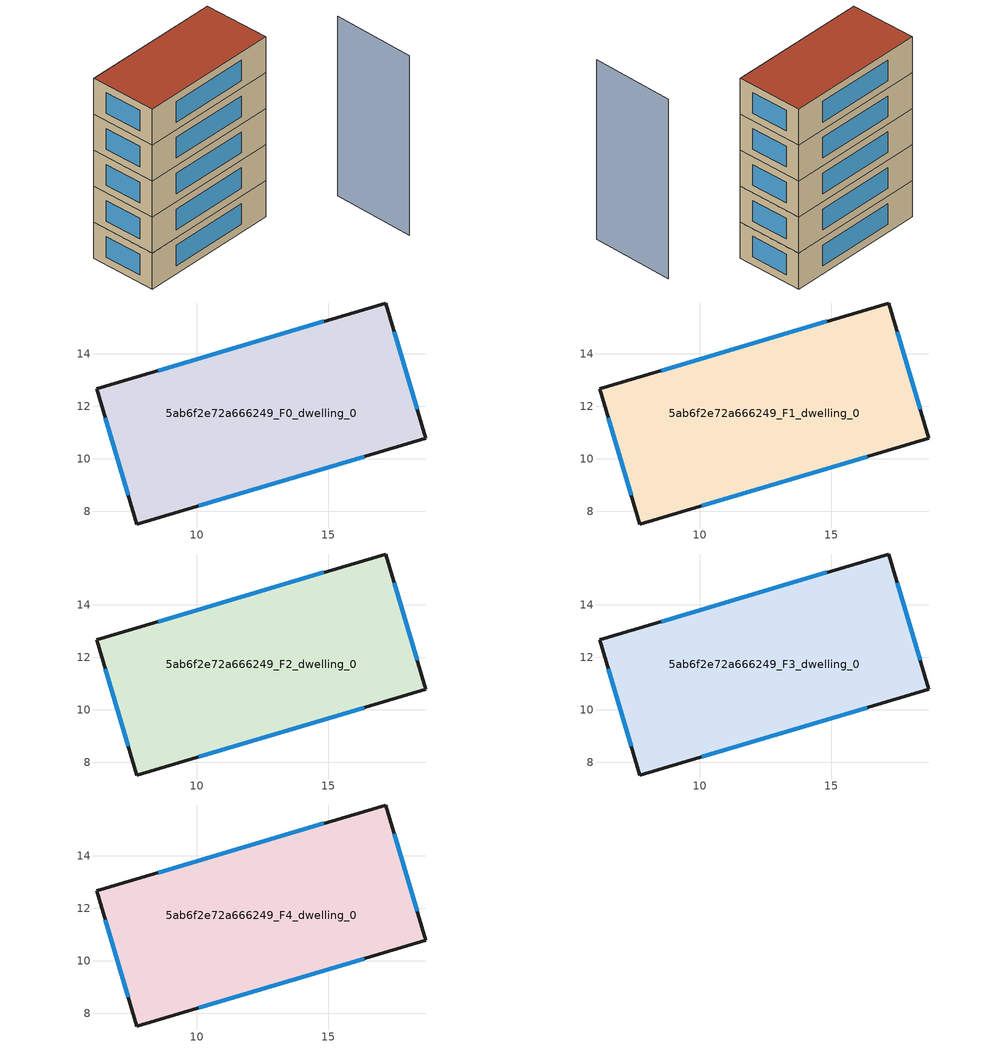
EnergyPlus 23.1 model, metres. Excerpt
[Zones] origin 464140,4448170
5ab6f2e72a666249_F0_dwelling_0
 floor ground (EU_floor_Construction): 17.17,15.92 18.71,10.78 7.72,7.52 6.19,12.66 z0
 wall outside (EU_wall_Construction): 17.17,15.92 6.19,12.66 7.72,7.52 18.71,10.78 17.17,15.92 z0:3
 window (EU_Window_Construction): 14.82,15.22 8.54,13.36 / 18.38,11.88 17.5,14.82 / 10.07,8.22 16.36,10.08 / 6.51,11.56 7.39,8.62 z0.64:2.36
5ab6f2e72a666249_F1_dwelling_0
 floor to 5ab6f2e72a666249_F0_dwelling_0 (EU_floor_Construction): 17.17,15.92 18.71,10.78 7.72,7.52 6.19,12.66 z3
 wall outside (EU_wall_Construction): 17.17,15.92 6.19,12.66 7.72,7.52 18.71,10.78 17.17,15.92 z3:6
 window (EU_Window_Construction): 14.82,15.22 8.54,13.36 / 18.38,11.88 17.5,14.82 / 10.07,8.22 16.36,10.08 / 6.51,11.56 7.39,8.62 z3.64:5.36
5ab6f2e72a666249_F2_dwelling_0
 floor to 5ab6f2e72a666249_F1_dwelling_0 (EU_floor_Construction): 17.17,15.92 18.71,10.78 7.72,7.52 6.19,12.66 z6
 wall outside (EU_wall_Construction): 17.17,15.92 6.19,12.66 7.72,7.52 18.71,10.78 17.17,15.92 z6:9
 window (EU_Window_Construction): 14.82,15.22 8.54,13.36 / 18.38,11.88 17.5,14.82 / 10.07,8.22 16.36,10.08 / 6.51,11.56 7.39,8.62 z6.64:8.36
5ab6f2e72a666249_F3_dwelling_0
 floor to 5ab6f2e72a666249_F2_dwelling_0 (EU_floor_Construction): 17.17,15.92 18.71,10.78 7.72,7.52 6.19,12.66 z9
 wall outside (EU_wall_Construction): 17.17,15.92 6.19,12.66 7.72,7.52 18.71,10.78 17.17,15.92 z9:12
 window (EU_Window_Construction): 14.82,15.22 8.54,13.36 / 18.38,11.88 17.5,14.82 / 10.07,8.22 16.36,10.08 / 6.51,11.56 7.39,8.62 z9.64:11.36
5ab6f2e72a666249_F4_dwelling_0
 floor to 5ab6f2e72a666249_F3_dwelling_0 (EU_floor_Construction): 17.17,15.92 18.71,10.78 7.72,7.52 6.19,12.66 z12
 wall outside (EU_wall_Construction): 17.17,15.92 6.19,12.66 7.72,7.52 18.71,10.78 17.17,15.92 z12:15
 window (EU_Window_Construction): 14.82,15.22 8.54,13.36 / 18.38,11.88 17.5,14.82 / 10.07,8.22 16.36,10.08 / 6.51,11.56 7.39,8.62 z12.64:14.36
 roof outside (EU_roof_Construction): 18.71,10.78 17.17,15.92 6.19,12.66 7.72,7.52 z15
shading: 25.93,3.88 24.14,10.33 z0:15
[Building]
EU S2 Campaign: North Axis=0; Terrain=City; Solar Distribution=FullExterior
[Site:Location]
Yerevan-Zvartnots.Intl.AP: Latitude=40.15; Longitude=44.383; Time Zone=4; Elevation=854
[SizingPeriod:WeatherFileDays]
AnnualSizingPeriod: Begin Month=1; Begin Day of Month=1; End Month=12; End Day of Month=31; Day of Week for Start Day=Monday; Use Weather File Daylight Saving Period=No; Use Weather File Rain and Snow Indicators=No
[MATERIAL]
EU_InternalMass_Material: Roughness=MediumRough; Thickness=0.1; Conductivity=1; Density=1800; Specific Heat=900; Thermal Absorptance=0.9; Solar Absorptance=0.7; Visible Absorptance=0.7
[MATERIAL:NOMASS] Roughness=MediumRough; Thermal Absorptance=0.9; Solar Absorptance=0.7; Visible Absorptance=0.7
Name | Thermal Resistance
EU_wall_NoMass | 1.05043
EU_roof_NoMass | 1.45357
EU_floor_NoMass | 0.478065
[WINDOWMATERIAL:SIMPLEGLAZINGSYSTEM]
EU_Window_SimpleGlazing: UFactor=2.5566; Solar Heat Gain Coefficient=0.75; Visible Transmittance=0.75
[CONSTRUCTION]
EU_wall_Construction: EU_wall_NoMass
EU_roof_Construction: EU_roof_NoMass
EU_floor_Construction: EU_floor_NoMass
EU_Window_Construction: EU_Window_SimpleGlazing
EU_InternalMass_Construction: EU_InternalMass_Material
[ZONE] Type=1; Multiplier=1; Ceiling Height=autocalculate; Volume=184.479; Floor Area=autocalculate; Part of Total Floor Area=Yes
5ab6f2e72a666249_F0_dwelling_0; 5ab6f2e72a666249_F1_dwelling_0; 5ab6f2e72a666249_F2_dwelling_0; 5ab6f2e72a666249_F3_dwelling_0; 5ab6f2e72a666249_F4_dwelling_0
[INTERNALMASS] Construction=EU_InternalMass_Construction; Surface Area=61.493
Name | Zone or ZoneList
5ab6f2e72a666249_F0_dwelling_0_EU_InternalMass | 5ab6f2e72a666249_F0_dwelling_0
5ab6f2e72a666249_F1_dwelling_0_EU_InternalMass | 5ab6f2e72a666249_F1_dwelling_0
5ab6f2e72a666249_F2_dwelling_0_EU_InternalMass | 5ab6f2e72a666249_F2_dwelling_0
5ab6f2e72a666249_F3_dwelling_0_EU_InternalMass | 5ab6f2e72a666249_F3_dwelling_0
5ab6f2e72a666249_F4_dwelling_0_EU_InternalMass | 5ab6f2e72a666249_F4_dwelling_0
[OTHEREQUIPMENT] Fuel Type=Electricity; Design Level Calculation Method=Watts/Area; Power per Zone Floor Area=1; Fraction Latent=0; Fraction Radiant=0; Fraction Lost=0; Carbon Dioxide Generation Rate=0; EndUse Subcategory=EU_Step8_InternalGains
Name | Zone or ZoneList or Space or SpaceList | Schedule
EU_Step8_InternalGain_5ab6f2e72a666249_F0_dwelling_0_f000 | 5ab6f2e72a666249_F0_dwelling_0 | EU_Step8_GainSchedule_5ab6f2e72a666249_F0_dwelling_0_f000
EU_Step8_InternalGain_5ab6f2e72a666249_F1_dwelling_0_f000 | 5ab6f2e72a666249_F1_dwelling_0 | EU_Step8_GainSchedule_5ab6f2e72a666249_F1_dwelling_0_f000
EU_Step8_InternalGain_5ab6f2e72a666249_F2_dwelling_0_f000 | 5ab6f2e72a666249_F2_dwelling_0 | EU_Step8_GainSchedule_5ab6f2e72a666249_F2_dwelling_0_f000
EU_Step8_InternalGain_5ab6f2e72a666249_F3_dwelling_0_f000 | 5ab6f2e72a666249_F3_dwelling_0 | EU_Step8_GainSchedule_5ab6f2e72a666249_F3_dwelling_0_f000
EU_Step8_InternalGain_5ab6f2e72a666249_F4_dwelling_0_f000 | 5ab6f2e72a666249_F4_dwelling_0 | EU_Step8_GainSchedule_5ab6f2e72a666249_F4_dwelling_0_f000
[ZONEVENTILATION:DESIGNFLOWRATE] Schedule=EU_AlwaysOn; Design Flow Rate Calculation Method=AirChanges/Hour; Air Changes per Hour=0.557805; Ventilation Type=Natural; Fan Pressure Rise=0; Fan Total Efficiency=1; Constant Term Coefficient=1; Temperature Term Coefficient=0; Velocity Term Coefficient=0; Velocity Squared Term Coefficient=0; Minimum Indoor Temperature=-100; Maximum Indoor Temperature=100; Delta Temperature=-100; Minimum Outdoor Temperature=-100; Maximum Outdoor Temperature=100; Maximum Wind Speed=40
Name | Zone or ZoneList or Space or SpaceList
EU_ConstantAir_5ab6f2e72a666249_F0_dwelling_0 | 5ab6f2e72a666249_F0_dwelling_0
EU_ConstantAir_5ab6f2e72a666249_F1_dwelling_0 | 5ab6f2e72a666249_F1_dwelling_0
EU_ConstantAir_5ab6f2e72a666249_F2_dwelling_0 | 5ab6f2e72a666249_F2_dwelling_0
EU_ConstantAir_5ab6f2e72a666249_F3_dwelling_0 | 5ab6f2e72a666249_F3_dwelling_0
EU_ConstantAir_5ab6f2e72a666249_F4_dwelling_0 | 5ab6f2e72a666249_F4_dwelling_0
[HVACTEMPLATE:THERMOSTAT] Constant Heating Setpoint=20; Constant Cooling Setpoint=50
EU_HeatOnly_5ab6f2e72a666249_F0_dwelling_0; EU_HeatOnly_5ab6f2e72a666249_F1_dwelling_0; EU_HeatOnly_5ab6f2e72a666249_F2_dwelling_0; EU_HeatOnly_5ab6f2e72a666249_F3_dwelling_0; EU_HeatOnly_5ab6f2e72a666249_F4_dwelling_0
[HVACTEMPLATE:ZONE:IDEALLOADSAIRSYSTEM] System Availability Schedule=EU_AlwaysOn; Maximum Heating Supply Air Temperature=50; Minimum Cooling Supply Air Temperature=13; Maximum Heating Supply Air Humidity Ratio=0.0156; Minimum Cooling Supply Air Humidity Ratio=0.0077; Heating Limit=NoLimit; Cooling Limit=NoLimit; Heating Availability Schedule=EU_AlwaysOn; Cooling Availability Schedule=EU_CoolingOff; Dehumidification Control Type=ConstantSensibleHeatRatio; Cooling Sensible Heat Ratio=0.7; Dehumidification Setpoint=60; Humidification Control Type=None; Humidification Setpoint=30; Outdoor Air Method=None; Outdoor Air Flow Rate per Person=0.00944; Outdoor Air Flow Rate per Zone Floor Area=0; Outdoor Air Flow Rate per Zone=0; Demand Controlled Ventilation Type=None; Outdoor Air Economizer Type=NoEconomizer; Heat Recovery Type=None; Sensible Heat Recovery Effectiveness=0.7; Latent Heat Recovery Effectiveness=0.65
Name | Template Thermostat
5ab6f2e72a666249_F0_dwelling_0 | EU_HeatOnly_5ab6f2e72a666249_F0_dwelling_0
5ab6f2e72a666249_F1_dwelling_0 | EU_HeatOnly_5ab6f2e72a666249_F1_dwelling_0
5ab6f2e72a666249_F2_dwelling_0 | EU_HeatOnly_5ab6f2e72a666249_F2_dwelling_0
5ab6f2e72a666249_F3_dwelling_0 | EU_HeatOnly_5ab6f2e72a666249_F3_dwelling_0
5ab6f2e72a666249_F4_dwelling_0 | EU_HeatOnly_5ab6f2e72a666249_F4_dwelling_0
[SIZING:ZONE] Zone Cooling Design Supply Air Temperature Input Method=SupplyAirTemperature; Zone Cooling Design Supply Air Temperature=13; Zone Heating Design Supply Air Temperature Input Method=SupplyAirTemperature; Zone Heating Design Supply Air Temperature=50; Zone Cooling Design Supply Air Humidity Ratio=0.008; Zone Heating Design Supply Air Humidity Ratio=0.008; Cooling Design Air Flow Method=DesignDay; Cooling Design Air Flow Rate=0; Cooling Minimum Air Flow per Zone Floor Area=0.000762; Cooling Minimum Air Flow=0; Cooling Minimum Air Flow Fraction=0.2; Heating Design Air Flow Method=DesignDay; Heating Design Air Flow Rate=0; Heating Maximum Air Flow per Zone Floor Area=0.002032; Heating Maximum Air Flow=0.141576; Heating Maximum Air Flow Fraction=0.3; Account for Dedicated Outdoor Air System=No; Dedicated Outdoor Air System Control Strategy=NeutralSupplyAir; Dedicated Outdoor Air Low Setpoint Temperature for Design=autosize; Dedicated Outdoor Air High Setpoint Temperature for Design=autosize; Zone Load Sizing Method=Sensible Load Only No Latent Load; Zone Latent Cooling Design Supply Air Humidity Ratio Input Method=HumidityRatioDifference; Zone Cooling Design Supply Air Humidity Ratio Difference=0.005; Zone Latent Heating Design Supply Air Humidity Ratio Input Method=HumidityRatioDifference; Zone Humidification Design Supply Air Humidity Ratio Difference=0.005
5ab6f2e72a666249_F0_dwelling_0; 5ab6f2e72a666249_F1_dwelling_0; 5ab6f2e72a666249_F2_dwelling_0; 5ab6f2e72a666249_F3_dwelling_0; 5ab6f2e72a666249_F4_dwelling_0
[SCHEDULE:CONSTANT]
Name | Hourly Value
EU_AlwaysOn | 1
EU_CoolingOff | 0
[SCHEDULE:FILE] Column Number=1; Rows to Skip at Top=0; Number of Hours of Data=8760; Column Separator=Comma; Interpolate to Timestep=No; Minutes per Item=60; Adjust Schedule for Daylight Savings=Yes
Name | File
EU_Step8_GainSchedule_5ab6f2e72a666249_F0_dwelling_0_f000 | ../../schedules/5ab6f2e72a666249/5ab6f2e72a666249_F0_dwelling_0_f000_gain.csv
EU_Step8_GainSchedule_5ab6f2e72a666249_F1_dwelling_0_f000 | ../../schedules/5ab6f2e72a666249/5ab6f2e72a666249_F1_dwelling_0_f000_gain.csv
EU_Step8_GainSchedule_5ab6f2e72a666249_F2_dwelling_0_f000 | ../../schedules/5ab6f2e72a666249/5ab6f2e72a666249_F2_dwelling_0_f000_gain.csv
EU_Step8_GainSchedule_5ab6f2e72a666249_F3_dwelling_0_f000 | ../../schedules/5ab6f2e72a666249/5ab6f2e72a666249_F3_dwelling_0_f000_gain.csv
EU_Step8_GainSchedule_5ab6f2e72a666249_F4_dwelling_0_f000 | ../../schedules/5ab6f2e72a666249/5ab6f2e72a666249_F4_dwelling_0_f000_gain.csv
